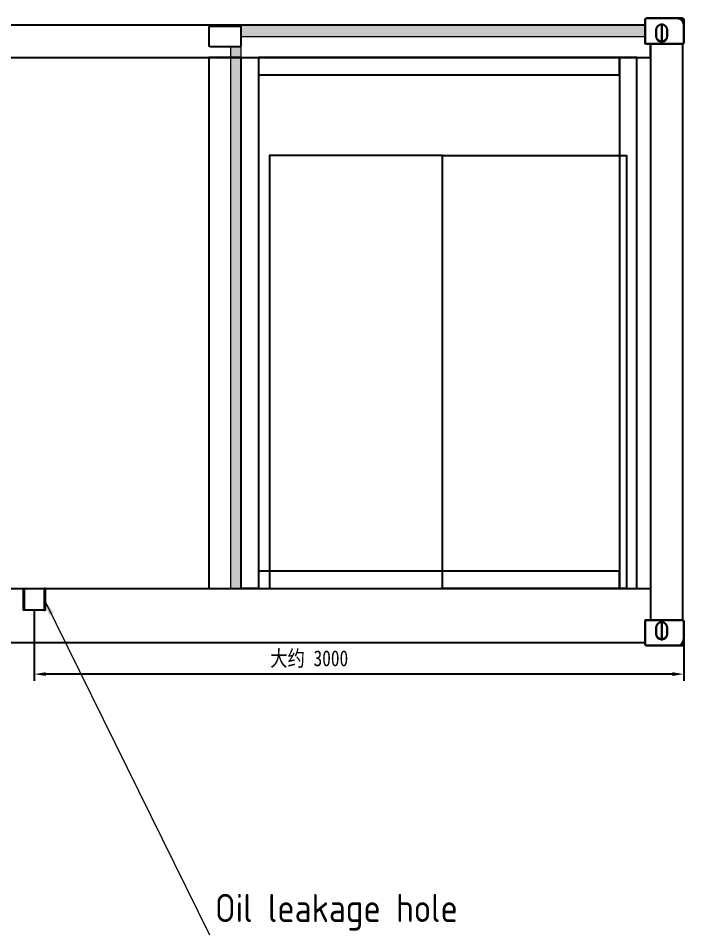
# Model space of a CAD drawing. Extents: x 59521 to 184406, y -1257 to 56672.
# Drawn here: x 74494 to 77568, y 12016 to 16238 of the extents above; entities that cross this region are included whole.
import ezdxf

# ---------------------------------------------------------------- set-up
doc = ezdxf.new("R2010")
doc.units = 0
doc.header["$MEASUREMENT"] = 0
doc.header["$PDMODE"] = 2
doc.header["$PDSIZE"] = 0.2
doc.layers.get('0').update_dxf_attribs({"linetype": 'CONTINUOUS'})
doc.layers.get('DEFPOINTS').update_dxf_attribs({"linetype": 'CONTINUOUS'})
for name, color, linetype, lineweight in [('AM_0', 7, 'CONTINUOUS', 30), ('AM_5', 3, 'CONTINUOUS', 15), ('AM_8', 1, 'CONTINUOUS', 15), ('CO', 7, 'CONTINUOUS', 9), ('THICK', 7, 'CONTINUOUS', 0), ('标注', 5, 'CONTINUOUS', 18)]:
    doc.layers.add(name, color=color, linetype=linetype, lineweight=lineweight)
doc.styles.get("Standard").update_dxf_attribs({"font": '', "height": 60})
doc.styles.add('txtstyle_200', font='tssdeng.shx', dxfattribs={"bigfont": 'hztxt.shx'})
doc.styles.add('仿宋', font='', dxfattribs={"width": 0.8})
doc.styles.get('Standard').set_extended_font_data('SimSun')
doc.styles.get('仿宋').set_extended_font_data('SimSun')
doc.dimstyles.new('12倍', dxfattribs={"dimscale": 21, "dimtxt": 3.5, "dimasz": 2.5, "dimexe": 1.5, "dimexo": 0, "dimgap": 1, "dimtad": 1, "dimtoh": 1, "dimdsep": 46, "dimtxsty": '仿宋', "dimcen": 2.5, "dimdle": 5, "dimclrd": 4, "dimclre": 4, "dimclrt": 3, "dimadec": 0, "dimazin": 0, "dimtfac": 1, "dimtmove": 0, "dimatfit": 3, "dimfxl": 1, "dimtolj": 1, "dimarcsym": 0})
doc.dimstyles.new('DJ', dxfattribs={"dimtxt": 75, "dimasz": 75, "dimexe": 20, "dimexo": 0, "dimgap": 20, "dimtad": 1, "dimdec": 1, "dimtxsty": 'Standard', "dimcen": 10, "dimclrd": 95, "dimclre": 95, "dimclrt": 95, "dimadec": 0, "dimazin": 0, "dimtfac": 1, "dimtdec": 1, "dimtmove": 1, "dimatfit": 3, "dimfxl": 1, "dimlwd": 13, "dimlwe": 15, "dimarcsym": 0})

# ---------------------------------------------------------------- blocks, each defined once
blk = doc.blocks.new('*D198')
at = {"color": 4, "linetype": 'Continuous', "lineweight": -2}
for p, q in [((74568.2, 13504.5), (74568.2, 13178.3)), ((77568.2, 13378.6), (77568.2, 13178.3)), ((77515.7, 13209.8), (74620.7, 13209.8))]:
    blk.add_line(p, q, dxfattribs=at)
at = {"color": 4}
for points in [[(74620.7, 13218.6), (74620.7, 13201.1), (74568.2, 13209.8)], [(77515.7, 13218.6), (77515.7, 13201.1), (77568.2, 13209.8)]]:
    blk.add_solid(points, dxfattribs=at)
at = {"layer": 'DEFPOINTS', "color": 0}
for p in [(74568.2, 13504.5), (77568.2, 13378.6), (74568.2, 13209.8)]:
    blk.add_point(p, dxfattribs=at)
at = {"color": 3, "lineweight": -3, "insert": (75838.2, 13279.1), "char_height": 73.5, "attachment_point": 5, "style": '仿宋'}
blk.add_mtext('\\A1;大约 3000', dxfattribs=at)

msp = doc.modelspace()

# ---------------------------------------------------------------- hatches: boundary and pattern name
at = {"layer": 'AM_8'}
h = msp.add_hatch(dxfattribs=at)
h.set_pattern_fill('GRAVEL', color=256, scale=2.5, angle=315, style=0)
h.set_pattern_definition([(183.0128, (76226.4692, 16166.1), (-763.322572, -44.901472), [8.543, -845.7625]), (139.9697, (76217.938, 16165.651), (583.7172026, -493.915275), [14.6601, -1451.35]), (87.5104, (76206.7127, 16175.0803), (-44.90209, -942.927048), [10.337, -1023.3675]), (222.2737, (76177.976, 16181.3665), (942.926409, 853.1242375), [13.3501, -1321.66]), (247.8337, (76168.0976, 16172.3862), (314.308633, 763.322714), [13.0908, -1295.995]), (312.2737, (76163.1584, 16160.263), (-853.1242375, 942.926409), [13.3501, -1321.66]), (352.6942, (76172.1387, 16150.3846), (-1032.7294224, 134.704611), [17.6548, -1747.8275]), (27.2553, (76189.6502, 16148.1395), (1302.1380528, 673.518867), [16.668, -1650.1325]), (76.4296, (76204.4676, 16155.7728), (224.505624, 942.926299), [13.3953, -1326.1375]), (130.2364, (76207.6107, 16168.794), (449.01284, -538.814558), [15.2928, -749.3475]), (177.3974, (76197.7324, 16180.4685), (-1032.7288276, 44.9019394), [19.777, -1957.92]), (93.8141, (76221.979, 16136.465), (-44.901495, 583.716033), [6.7501, -668.265]), (126.4692, (76221.53, 16143.2004), (493.912969, -673.518544), [12.842, -1271.365]), (180, (76213.897, 16153.528), (-44.9013, -44.9012), [8.9802, -80.8222]), (158.1986, (76216.142, 16162.059), (314.310115, -134.704205), [4.836, -478.765]), (246.8014, (76211.652, 16163.855), (89.80262, 179.60524), [6.8391, -335.12]), (345.9638, (76208.958, 16157.569), (224.50633, -44.90107), [11.108, -359.1575]), (116.5651, (76219.734, 16154.875), (44.9014, -134.7038), [8.0322, -192.7725]), (331.3895, (76185.609, 16189.8977), (583.716615, -314.309492), [11.2522, -1113.97]), (25.3462, (76195.4874, 16184.5096), (-673.51801, -314.308766), [9.44, -934.555]), (248.1986, (76228.714, 16163.855), (134.704205, 314.310115), [9.672, -473.93]), (298.6105, (76225.1222, 16154.8747), (-314.309492, 583.716615), [11.2522, -1113.97]), (294.444, (76157.77, 16162.059), (-134.70423, 314.309134), [10.8509, -531.6925]), (249.7751, (76162.2604, 16152.1807), (269.407977, 718.419737), [9.0918, -900.09]), (21.8014, (76184.262, 16118.505), (314.310115, 134.704205), [9.672, -473.93]), (332.354, (76193.2423, 16122.0968), (-763.321531, 404.111828), [10.6446, -1053.81]), (24.444, (76162.2604, 16140.506), (-314.309134, -134.70423), [5.4254, -537.12]), (56.3099, (76181.568, 16121.199), (134.70349, 224.5056), [3.238, -320.55]), (120.9638, (76183.364, 16123.893), (89.80273, -179.60514), [13.0908, -248.7262]), (141.009, (76176.6288, 16135.1182), (493.91332, -404.110968), [12.1317, -1201.035]), (258.6901, (76204.917, 16153.528), (44.90118, 134.70377), [9.158, -219.7945]), (308.1572, (76203.1206, 16144.5474), (673.5191225, -853.1250494), [15.9889, -1582.9]), (15.9454, (76212.999, 16131.975), (-493.91292, -134.70351), [6.5377, -647.235]), (45, (76219.285, 16133.77), (2e-14, 89.8026), [3.81, -59.69]), (75.2564, (76177.078, 16137.3632), (-134.704064, -493.913547), [8.8217, -873.3475]), (3.0128, (76179.323, 16145.8945), (763.322572, 44.901472), [17.086, -837.22]), (315, (76196.385, 16146.79), (89.8026, -2e-14), [16.51, -46.99]), (280.3048, (76208.0597, 16135.118), (-134.703034, 763.321022), [10.0402, -993.9825]), (209.0546, (76209.856, 16125.24), (-224.506945, -134.704155), [9.2457, -453.0425]), (162.646, (76201.7735, 16120.7498), (-1302.13712, 404.1109434), [15.0536, -1490.3125]), (130.4261, (76187.4051, 16125.24), (-538.815719, 628.6178457), [15.9257, -1576.645]), (130.4261, (76187.4051, 16125.24), (-538.815719, 628.6178457), [15.9257, -1576.645])])
h.paths.add_polyline_path([(75524.239, 16203.528), (75524.239, 16153.528), (77390.239, 16153.528), (77390.239, 16203.528)])
h = msp.add_hatch(dxfattribs=at)
h.set_pattern_fill('GRAVEL', color=256, scale=2.5, angle=315, style=0)
h.set_pattern_definition([(183.0128, (75551.4692, 13567.1), (-763.322572, -44.901472), [8.543, -845.7625]), (139.9697, (75542.938, 13566.651), (583.7172026, -493.915275), [14.6601, -1451.35]), (87.5104, (75531.7127, 13576.0803), (-44.90209, -942.9270485), [10.337, -1023.3675]), (222.2737, (75502.976, 13582.3665), (942.9264088, 853.1242375), [13.3501, -1321.66]), (247.8337, (75493.0976, 13573.3862), (314.3086332, 763.322714), [13.0908, -1295.995]), (312.2737, (75488.1584, 13561.263), (-853.1242375, 942.9264088), [13.3501, -1321.66]), (352.6942, (75497.1387, 13551.3846), (-1032.7294224, 134.7046109), [17.65485, -1747.8275]), (27.2553, (75514.6502, 13549.1395), (1302.1380528, 673.5188669), [16.668, -1650.1325]), (76.4296, (75529.4676, 13556.7728), (224.505624, 942.9262987), [13.3953, -1326.1375]), (130.2364, (75532.6107, 13569.794), (449.01284, -538.814558), [15.2928, -749.3475]), (177.3974, (75522.7324, 13581.4685), (-1032.7288276, 44.9019394), [19.77695, -1957.92]), (93.8141, (75546.979, 13537.465), (-44.901495, 583.716033), [6.7501, -668.265]), (126.4692, (75546.53, 13544.2004), (493.9129694, -673.5185443), [12.842, -1271.365]), (180, (75538.897, 13554.528), (-44.90125, -44.90125), [8.9802, -80.8222]), (158.1986, (75541.142, 13563.059), (314.310115, -134.704205), [4.836, -478.765]), (246.8014, (75536.652, 13564.855), (89.802616, 179.60524), [6.8391, -335.12]), (345.9638, (75533.958, 13558.569), (224.50633, -44.90107), [11.108, -359.1575]), (116.5651, (75544.734, 13555.875), (44.90139, -134.70382), [8.0322, -192.7725]), (331.3895, (75510.609, 13590.8977), (583.7166154, -314.309492), [11.2522, -1113.97]), (25.3462, (75520.4874, 13585.5096), (-673.51801, -314.308766), [9.44, -934.555]), (248.1986, (75553.714, 13564.855), (134.704205, 314.310115), [9.672, -473.93]), (298.6105, (75550.1222, 13555.8747), (-314.309492, 583.7166154), [11.2522, -1113.97]), (294.444, (75482.77, 13563.059), (-134.70423, 314.309134), [10.8509, -531.6925]), (249.7751, (75487.2604, 13553.1807), (269.4079775, 718.419737), [9.0918, -900.09]), (21.8014, (75509.262, 13519.505), (314.310115, 134.704205), [9.672, -473.93]), (332.354, (75518.2423, 13523.0968), (-763.321531, 404.111828), [10.6446, -1053.81]), (24.444, (75487.2604, 13541.506), (-314.309134, -134.70423), [5.4254, -537.12]), (56.3099, (75506.568, 13522.199), (134.70349, 224.505606), [3.2379, -320.55]), (120.9638, (75508.364, 13524.893), (89.80273, -179.60514), [13.0908, -248.7262]), (141.009, (75501.6288, 13536.1182), (493.9133197, -404.110968), [12.1317, -1201.035]), (258.6901, (75529.917, 13554.528), (44.90118, 134.70377), [9.1581, -219.7945]), (308.1572, (75528.1206, 13545.5474), (673.5191225, -853.1250494), [15.9889, -1582.9]), (15.9454, (75537.999, 13532.975), (-493.91292, -134.70351), [6.5377, -647.235]), (45, (75544.285, 13534.77), (2e-14, 89.8026), [3.81, -59.69]), (75.2564, (75502.078, 13538.3632), (-134.704064, -493.9135475), [8.8217, -873.3475]), (3.0128, (75504.323, 13546.8945), (763.322572, 44.901472), [17.0861, -837.22]), (315, (75521.385, 13547.79), (89.8026, -2e-14), [16.51, -46.99]), (280.3048, (75533.0597, 13536.118), (-134.703034, 763.321022), [10.0402, -993.9825]), (209.0546, (75534.856, 13526.24), (-224.506945, -134.704155), [9.2457, -453.0425]), (162.646, (75526.7735, 13521.7498), (-1302.1371203, 404.1109434), [15.0536, -1490.3125]), (130.4261, (75512.4051, 13526.24), (-538.815719, 628.6178457), [15.9257, -1576.645]), (130.4261, (75512.4051, 13526.24), (-538.815719, 628.6178457), [15.9257, -1576.645])])
h.paths.add_polyline_path([(75524.239, 16103.528), (75474.239, 16103.528), (75474.239, 13604.528), (75524.239, 13604.528)])

# ---------------------------------------------------------------- linework, layer by layer
for points in [[(77271.239, 16056.528), (75604.239, 16056.528), (75604.239, 15976.528), (77271.239, 15976.528)], [(77271.239, 13684.528), (75604.239, 13684.528), (75604.239, 13604.528), (77271.239, 13604.528)]]:
    msp.add_lwpolyline(points, close=True)
at = {"color": 87}
for points in [[(75654.239, 13604.528), (76454.239, 13604.528), (76454.239, 15604.528), (75654.239, 15604.528)], [(76454.239, 15604.528), (77304.239, 15604.528), (77304.239, 13604.528), (76454.239, 13604.528)]]:
    msp.add_lwpolyline(points, close=True, dxfattribs=at)
at = {"color": 1, "lineweight": -3}
for points in [[(74518.239, 13604.528), (74618.239, 13604.528), (74618.239, 13504.528), (74518.239, 13504.528)], [(74518.239, 13604.528), (74522.239, 13604.528), (74522.239, 13504.528), (74518.239, 13504.528)], [(74618.239, 13604.528), (74614.239, 13604.528), (74614.239, 13504.528), (74618.239, 13504.528)]]:
    msp.add_lwpolyline(points, close=True, dxfattribs=at)
at = {"layer": 'AM_0'}
for p, q in [((77466.739, 16213.528), (77466.739, 16124.528)), ((77466.739, 13365.528), (77466.739, 13454.528))]:
    msp.add_line(p, q, dxfattribs=at)
for points in [[(77562.239, 16119.528, 0.41421356), (77568.239, 16125.528), (77568.239, 16231.528, 0.41421356), (77562.239, 16237.528), (77396.239, 16237.528, 0.41421356), (77390.239, 16231.528), (77390.239, 16125.528, 0.41421356), (77396.239, 16119.528)], [(77492.239, 16183.528, 1), (77441.239, 16183.528), (77441.239, 16155.028, 1), (77492.239, 16155.028)], [(77562.239, 13459.528, -0.41421356), (77568.239, 13453.528), (77568.239, 13347.528, -0.41421356), (77562.239, 13341.528), (77396.239, 13341.528, -0.41421356), (77390.239, 13347.528), (77390.239, 13453.528, -0.41421356), (77396.239, 13459.528)], [(77492.239, 13395.528, -1), (77441.239, 13395.528), (77441.239, 13424.028, -1), (77492.239, 13424.028)]]:
    msp.add_lwpolyline(points, format="xyb", close=True, dxfattribs=at)
for centre, start, end in [((77538.239, 16207.528), 0, 90), ((77538.239, 13371.528), 270, 0)]:
    msp.add_arc(centre, 30, start, end, dxfattribs=at)
at = {"layer": 'AM_5'}
for points in [[(75524.239, 16203.528), (75524.239, 16153.528), (77390.239, 16153.528), (77390.239, 16203.528)], [(75524.239, 16103.528), (75474.239, 16103.528), (75474.239, 13604.528), (75524.239, 13604.528)]]:
    msp.add_lwpolyline(points, close=True, dxfattribs=at)
at = {"layer": 'CO'}
for points in [[(75516.239, 16103.528), (75382.239, 16103.528, -0.41421356), (75374.239, 16111.528), (75374.239, 16195.528, -0.41421356), (75382.239, 16203.528), (75516.239, 16203.528, -0.41421356), (75524.239, 16195.528), (75524.239, 16111.528, -0.41421356)], [(75516.239, 16107.528), (75382.239, 16107.528, -0.41421356), (75378.239, 16111.528), (75378.239, 16195.528, -0.41421356), (75382.239, 16199.528), (75516.239, 16199.528, -0.41421356), (75520.239, 16195.528), (75520.239, 16111.528, -0.41421356)]]:
    msp.add_lwpolyline(points, format="xyb", close=True, dxfattribs=at)
at = {"layer": 'THICK', "lineweight": -3}
for points in [[(77414.239, 16056.528), (77414.239, 16119.528), (77390.239, 16119.528), (77390.239, 16206.528), (65554.239, 16206.528), (65554.239, 16119.528), (65530.239, 16119.528), (65530.239, 16056.528)], [(77564.239, 16119.528), (77414.239, 16119.528), (77414.239, 13459.528), (77564.239, 13459.528)], [(75374.239, 13604.528), (75524.239, 13604.528), (75524.239, 16056.528), (75374.239, 16056.528)], [(75604.239, 13604.528), (75524.239, 13604.528), (75524.239, 16056.528), (75604.239, 16056.528)], [(77271.239, 13604.528), (77351.239, 13604.528), (77351.239, 16056.528), (77271.239, 16056.528)], [(77414.239, 13604.528), (77414.239, 13459.528), (77390.239, 13459.528), (77390.239, 13354.528), (65554.239, 13354.528), (65554.239, 13459.528), (65530.239, 13459.528), (65530.239, 13604.528)]]:
    msp.add_lwpolyline(points, close=True, dxfattribs=at)

# ---------------------------------------------------------------- texts
at = {"layer": '标注', "color": 1, "insert": (75402.915, 12025.84), "char_height": 130, "width": 1721.17777, "attachment_point": 7, "style": 'txtstyle_200'}
msp.add_mtext('{\\Fgbenor,gbcbig|c134;Oil leakage hole }', dxfattribs=at)

# ---------------------------------------------------------------- dimensions: what is measured, and where the dimension line sits
at = {"lineweight": -3}
dim = msp.add_linear_dim(base=(74568.239, 13209.807), p1=(77568.239, 13378.591), p2=(74568.239, 13504.528), text='大约 <>', dimstyle='12倍', dxfattribs=at)
dim.commit()
dim.dimension.update_dxf_attribs({"geometry": '*D198', "text_midpoint": (75838.239, 13209.807), "dimtype": 160})

# ---------------------------------------------------------------- leaders
at = {"layer": 'THICK', "lineweight": -3}
msp.add_leader([(74614.239, 13554.528), (75377.953, 12006.121)], dimstyle='DJ', override={"dimtad": 0, "dimfxl": 1.25, "dimarcsym": 1}, dxfattribs=at)

doc.saveas('drawing.dxf')
